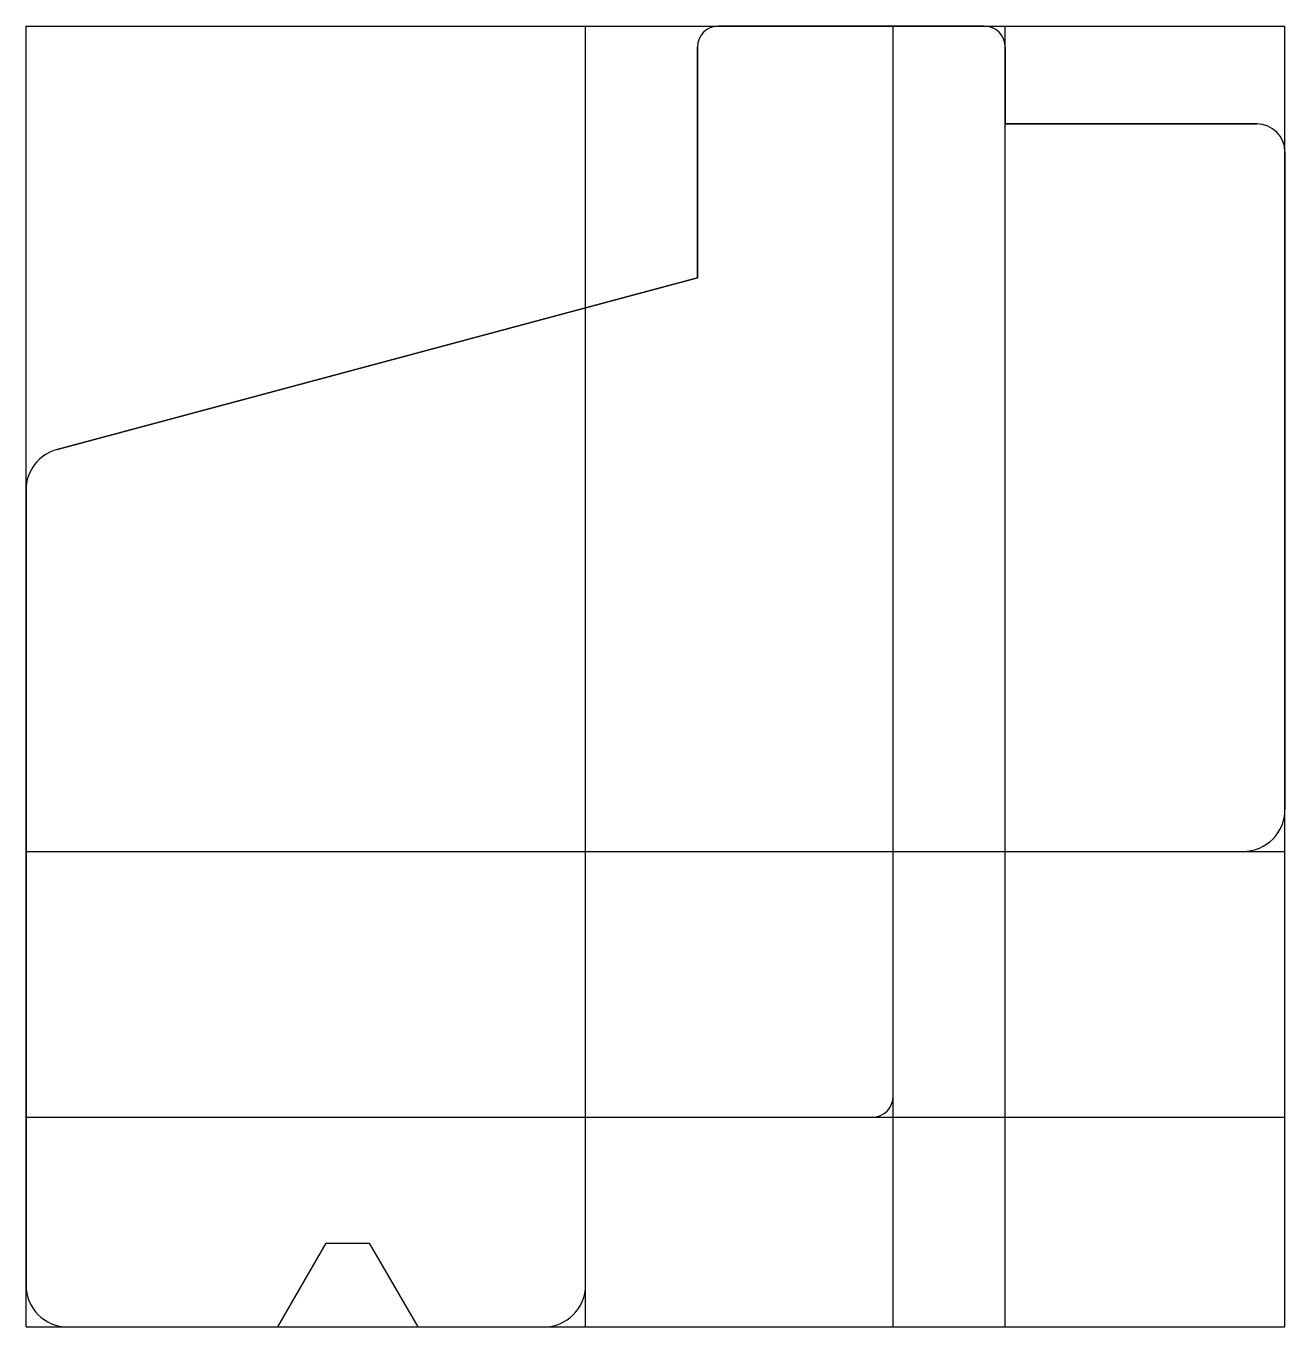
# Model space of a CAD drawing. Extents: x -13.5 to 76.5, y 0 to 93.
import ezdxf

# ---------------------------------------------------------------- set-up
doc = ezdxf.new("R2010")
doc.units = 0
doc.layers.get('0').update_dxf_attribs({"linetype": 'CONTINUOUS'})

msp = doc.modelspace()

# ---------------------------------------------------------------- linework, layer by layer
at = {"linetype": 'CONTINUOUS'}
for p, q in [((-13.53, 0.03), (-13.53, 93.03)), ((-13.53, 93.03), (76.47, 93.03)), ((26.47, 0.03), (26.47, 93.03)), ((54.97, 93.03), (35.97, 93.03)), ((44.47, 93.03), (35.97, 93.03)), ((35.97, 93.03), (44.47, 93.03)), ((35.97, 93.03), (54.97, 93.03)), ((48.47, 0.03), (48.47, 93.03)), ((56.47, 0.03), (56.47, 93.03)), ((76.47, 0.03), (76.47, 93.03)), ((34.47, 91.53), (34.47, 75.03)), ((34.47, 75.03), (34.47, 91.53)), ((56.47, 86.03), (56.47, 91.53)), ((56.47, 91.53), (56.47, 86.03)), ((74.47, 86.03), (56.47, 86.03)), ((56.47, 86.03), (74.47, 86.03)), ((57.47, 86.03), (73.47, 86.03)), ((73.47, 86.03), (57.47, 86.03)), ((76.47, 37.03), (76.47, 84.03)), ((76.47, 84.03), (76.47, 37.03)), ((34.47, 75.03), (-11.31, 62.76)), ((-11.31, 62.76), (34.47, 75.03)), ((-13.53, 59.86), (-13.53, 3.03)), ((-13.53, 3.03), (-13.53, 59.86)), ((-13.53, 34.03), (76.47, 34.03)), ((48.47, 16.53), (48.47, 34.03)), ((48.47, 34.03), (73.47, 34.03)), ((48.47, 16.53), (48.47, 34.03)), ((48.47, 34.03), (73.47, 34.03)), ((-13.53, 15.03), (76.47, 15.03)), ((26.47, 3.03), (26.47, 15.03)), ((26.47, 15.03), (46.97, 15.03)), ((26.47, 3.03), (26.47, 15.03)), ((26.47, 15.03), (46.97, 15.03)), ((4.47, 0.03), (7.93, 6.03)), ((4.47, 0.03), (7.93, 6.03)), ((7.93, 6.03), (11, 6.03)), ((7.93, 6.03), (11, 6.03)), ((11, 6.03), (14.47, 0.03)), ((11, 6.03), (14.47, 0.03)), ((-13.53, 0.03), (76.47, 0.03)), ((-10.53, 0.03), (4.47, 0.03)), ((-10.53, 0.03), (4.47, 0.03)), ((14.47, 0.03), (23.47, 0.03)), ((14.47, 0.03), (23.47, 0.03))]:
    msp.add_line(p, q, dxfattribs=at)
for centre, radius, start, end in [((35.97, 91.53), 1.5, 90, 180), ((35.97, 91.53), 1.5, 90, 180), ((54.97, 91.53), 1.5, 0, 90), ((54.97, 91.53), 1.5, 0, 90), ((74.47, 84.03), 2, 0, 90), ((74.47, 84.03), 2, 0, 90), ((-10.53, 59.863), 3, 105.07003, 180.06061), ((-10.53, 59.863), 3, 105.07003, 180.06061), ((73.47, 37.03), 3, 270, 0), ((73.47, 37.03), 3, 270, 0), ((46.97, 16.53), 1.5, 270, 0), ((46.97, 16.53), 1.5, 270, 0), ((-10.53, 3.03), 3, 180, 270), ((-10.53, 3.03), 3, 180, 270), ((23.47, 3.03), 3, 270, 360), ((23.47, 3.03), 3, 270, 360)]:
    msp.add_arc(centre, radius, start, end, dxfattribs=at)

doc.saveas('drawing.dxf')
